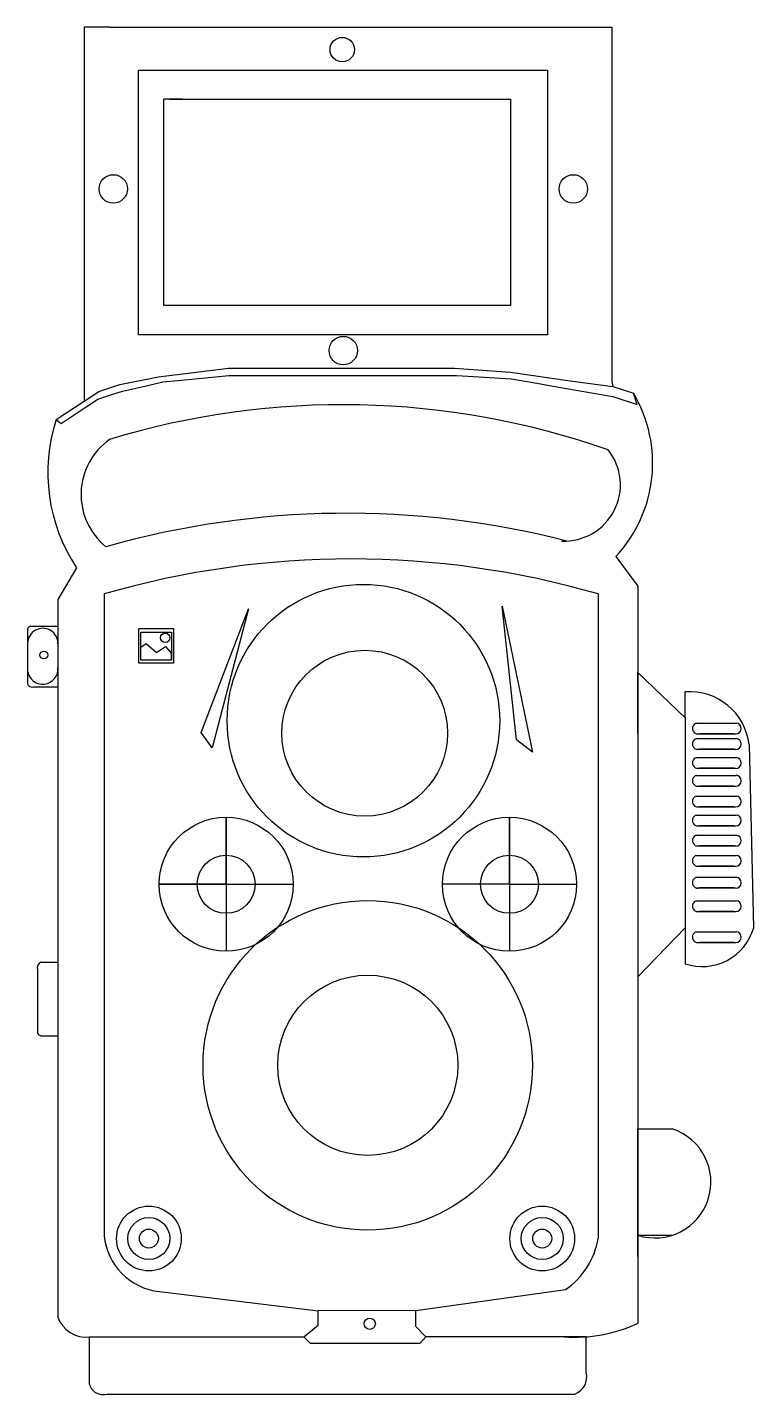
# Model space of a CAD drawing. Header units: millimetres. Extents: x 4193 to 6038, y 351 to 3823.
import ezdxf

# ---------------------------------------------------------------- set-up
doc = ezdxf.new("R2010")
doc.units = ezdxf.units.MM

msp = doc.modelspace()

# ---------------------------------------------------------------- linework, layer by layer
for p, q in [((4401.8, 3822.9), (4337.4, 3822.9)), ((4337.4, 3822.9), (4337.4, 2908.6)), ((4401.8, 3822.9), (5678.3, 3822.9)), ((5678.3, 3822.9), (5678.3, 2923.4)), ((4475.9, 3042.4), (4475.9, 3714.5)), ((4475.9, 3714.5), (4555, 3714.5)), ((4555, 3714.5), (5514.9, 3714.5)), ((5514.9, 3714.5), (5514.9, 3042.4)), ((4540.2, 3116.5), (4540.2, 3640.4)), ((4586.8, 3640.4), (4540.2, 3640.4)), ((4555, 3640.4), (5420.9, 3640.4)), ((4555, 3640.4), (4586.8, 3640.4)), ((5420.9, 3640.4), (5420.9, 3116.5)), ((5420.9, 3116.5), (4540.2, 3116.5)), ((5514.9, 3042.4), (4475.9, 3042.4)), ((4526.7, 2935.4), (4704.6, 2957.4)), ((4704.6, 2957.4), (5278.2, 2957.4)), ((5278.2, 2957.4), (5420.7, 2947.3)), ((4428.1, 2915.7), (4526.7, 2935.4)), ((4506.1, 2915.4), (4537.4, 2922.7)), ((4537.4, 2922.7), (4575.8, 2926.4)), ((4575.8, 2926.4), (4610.9, 2929.8)), ((4610.9, 2929.8), (4705.3, 2938.8)), ((4705.3, 2938.8), (5220.9, 2938.8)), ((5220.9, 2938.8), (5283.6, 2938.8)), ((5283.6, 2938.8), (5327, 2936.2)), ((5327, 2936.2), (5421.9, 2930.5)), ((5420.7, 2947.3), (5572.5, 2925.8)), ((5421.9, 2930.5), (5472.8, 2921.7)), ((5472.8, 2921.7), (5543.2, 2909.4)), ((5572.5, 2925.8), (5680.7, 2910.6)), ((5678.3, 2923.4), (5678.3, 2923.4)), ((5678.3, 2923.4), (5680.7, 2910.6)), ((4337.4, 2908.6), (4337.4, 2873.6)), ((4337.4, 2873.6), (4374.8, 2898.1)), ((4372, 2878.7), (4408.3, 2890.4)), ((4374.8, 2898.1), (4428.1, 2915.7)), ((4408.3, 2890.4), (4435.2, 2899)), ((4435.2, 2899), (4473.1, 2907.8)), ((4473.1, 2907.8), (4506.1, 2915.4)), ((5543.2, 2909.4), (5680.8, 2885.5)), ((5680.7, 2910.6), (5732.9, 2894.4)), ((5680.8, 2885.5), (5742.4, 2865.5)), ((5742.4, 2865.5), (5732.9, 2894.4)), ((4266.7, 2827.1), (4337.4, 2873.6)), ((4309.7, 2837.2), (4338.1, 2856.1)), ((4338.1, 2856.1), (4372, 2878.7)), ((4266.7, 2827.1), (4279.2, 2816.9)), ((4279.2, 2816.9), (4309.7, 2837.2)), ((5688.2, 2479), (5743.7, 2404)), ((4318.5, 2450.4), (4271.1, 2370.2)), ((5743.7, 2404), (5743.7, 2029.8)), ((4271.1, 2370.2), (4271.1, 1913.4)), ((4388.3, 2384.3), (4388.3, 2034.7)), ((5643, 2384.3), (5643, 1596.5)), ((4634.6, 2032.3), (4754.8, 2346.6)), ((4754.8, 2346.6), (4662.7, 1994)), ((5399.7, 2353.6), (5476.5, 1983)), ((5435.6, 2013.7), (5399.7, 2353.6)), ((4201.8, 2302.6), (4271.1, 2302.6)), ((4476.3, 2209), (4476.3, 2296.3)), ((4476.3, 2296.3), (4479.9, 2296.3)), ((4479.9, 2296.3), (4565, 2296.3)), ((4565, 2296.3), (4565, 2209)), ((4193.9, 2288.3), (4193.9, 2259.2)), ((4193.9, 2259.2), (4193.9, 2163.4)), ((4193.9, 2259.2), (4193.9, 2189.8)), ((4482, 2216.3), (4482, 2287)), ((4482, 2287), (4484, 2287)), ((4482, 2249.5), (4495, 2258.3)), ((4484, 2287), (4559.3, 2287)), ((4495, 2258.3), (4521.7, 2235.7)), ((4559.3, 2287), (4559.3, 2216.3)), ((4482, 2216.3), (4482, 2249.5)), ((4521.7, 2235.7), (4544, 2251.3)), ((4544, 2251.3), (4559.3, 2233)), ((4559.3, 2216.3), (4559.3, 2233)), ((4565, 2209), (4476.3, 2209)), ((4559.3, 2216.3), (4482, 2216.3)), ((5743.7, 2029.8), (5743.7, 2184.9)), ((5743.7, 2184.9), (5743.7, 1412.6)), ((5743.7, 2184.9), (5864.3, 2069.9)), ((4209.3, 2148.6), (4271.1, 2148.6)), ((5864.3, 2069.9), (5864.3, 2135.6)), ((5864.3, 2069.9), (5864.3, 1537)), ((5893.3, 2056.3), (5993.5, 2056.3)), ((4388.3, 2034.7), (4388.3, 1415.8)), ((4662.7, 1994), (4634.6, 2032.3)), ((5476.5, 1983), (5435.6, 2013.7)), ((5743.7, 2029.8), (5743.7, 1361.7)), ((5892.9, 2029.2), (5987.6, 2029.2)), ((5893.3, 2017.2), (5993.5, 2017.2)), ((5987.6, 2029.2), (5900.5, 2029.2)), ((5987.6, 2029.2), (5987.6, 2029.2)), ((5987.6, 2029.2), (5992.6, 2029.2)), ((5892.9, 1990.1), (5987.6, 1990.1)), ((5987.6, 1990.1), (5900.5, 1990.1)), ((5987.6, 1990.1), (5987.6, 1990.1)), ((5987.6, 1990.1), (5992.6, 1990.1)), ((6026.5, 2001.8), (6038.2, 1537)), ((5893.3, 1969), (5993.5, 1969)), ((4271.1, 1913.4), (4271.1, 1415.1)), ((5892.9, 1941.9), (5987.6, 1941.9)), ((5893.3, 1923.8), (5993.5, 1923.8)), ((5987.6, 1941.9), (5900.5, 1941.9)), ((5987.6, 1941.9), (5987.6, 1941.9)), ((5987.6, 1941.9), (5992.6, 1941.9)), ((5892.9, 1896.7), (5987.6, 1896.7)), ((5987.6, 1896.7), (5900.5, 1896.7)), ((5987.6, 1896.7), (5987.6, 1896.7)), ((5987.6, 1896.7), (5992.6, 1896.7)), ((5892.9, 1844), (5987.6, 1844)), ((5893.3, 1871.1), (5993.5, 1871.1)), ((5987.6, 1844), (5900.5, 1844)), ((5987.6, 1844), (5987.6, 1844)), ((5987.6, 1844), (5992.6, 1844)), ((4698.3, 1647.2), (4698.3, 1817.4)), ((4698.3, 1817.4), (4698.3, 1477)), ((5418, 1647.2), (5418, 1817.4)), ((5418, 1817.4), (5418, 1477)), ((5893.3, 1822.9), (5993.5, 1822.9)), ((5892.9, 1795.8), (5987.6, 1795.8)), ((5893.3, 1771.8), (5993.5, 1771.8)), ((5987.6, 1795.8), (5900.5, 1795.8)), ((5987.6, 1795.8), (5987.6, 1795.8)), ((5987.6, 1795.8), (5992.6, 1795.8)), ((5892.9, 1744.7), (5987.6, 1744.7)), ((5987.6, 1744.7), (5900.5, 1744.7)), ((5987.6, 1744.7), (5987.6, 1744.7)), ((5987.6, 1744.7), (5992.6, 1744.7)), ((5893.3, 1720.6), (5993.5, 1720.6)), ((5892.9, 1693.5), (5987.6, 1693.5)), ((5987.6, 1693.5), (5900.5, 1693.5)), ((5987.6, 1693.5), (5987.6, 1693.5)), ((5987.6, 1693.5), (5992.6, 1693.5)), ((4698.3, 1647.2), (4528.1, 1647.2)), ((4528.1, 1647.2), (4868.5, 1647.2)), ((5418, 1647.2), (5247.8, 1647.2)), ((5418, 1647.2), (5418, 1647.2)), ((5418, 1647.2), (5418, 1647.2)), ((5418, 1647.2), (5418, 1647.2)), ((5418, 1647.2), (5588.1, 1647.2)), ((5418, 1647.2), (5418, 1647.2)), ((5418, 1647.2), (5418, 1647.2)), ((5418, 1647.2), (5418, 1647.2)), ((5418, 1647.2), (5418, 1647.2)), ((5418, 1647.2), (5418, 1647.2)), ((5892.9, 1637.8), (5987.6, 1637.8)), ((5893.3, 1664.9), (5993.5, 1664.9)), ((5987.6, 1637.8), (5900.5, 1637.8)), ((5987.6, 1637.8), (5987.6, 1637.8)), ((5987.6, 1637.8), (5992.6, 1637.8)), ((5893.3, 1605.2), (5993.5, 1605.2)), ((5643, 1596.5), (5643, 748.3)), ((5892.9, 1578.1), (5987.6, 1578.1)), ((5987.6, 1578.1), (5900.5, 1578.1)), ((5987.6, 1578.1), (5987.6, 1578.1)), ((5987.6, 1578.1), (5992.6, 1578.1)), ((5864.3, 1537), (5743.7, 1412.6)), ((5864.3, 1537), (5864.3, 1445.5)), ((5892.9, 1499.6), (5987.6, 1499.6)), ((5893.3, 1526.7), (5993.5, 1526.7)), ((5987.6, 1499.6), (5900.5, 1499.6)), ((5987.6, 1499.6), (5987.6, 1499.6)), ((5987.6, 1499.6), (5992.6, 1499.6)), ((4218.8, 1430.2), (4218.8, 1270.9)), ((4227.8, 1449.8), (4271.1, 1449.8)), ((4271.1, 1415.1), (4271.1, 797)), ((4388.3, 1415.8), (4388.3, 820)), ((5743.7, 1361.7), (5743.7, 702.3)), ((4232.6, 1262.8), (4271.1, 1262.8)), ((5743.7, 756.2), (5743.7, 1026.2)), ((5743.7, 1026.2), (5831.5, 1026.2)), ((4388.3, 820), (4388.3, 755.3)), ((4271.1, 797), (4271.1, 548.5)), ((5743.7, 702.3), (5743.7, 756.2)), ((5743.7, 756.2), (5831.5, 756.2)), ((5743.7, 702.3), (5743.7, 532.5)), ((4528.7, 613.3), (4932.2, 563.9)), ((5179.9, 564.7), (5560.4, 618.5)), ((5179.9, 564.7), (4932.2, 563.9)), ((4932.2, 527.5), (4932.2, 563.9)), ((5179.9, 524.3), (5179.9, 564.7)), ((4895.7, 497.9), (4932.2, 527.5)), ((5205.9, 498.4), (5179.9, 524.3)), ((4350.5, 497.9), (4895.7, 497.9)), ((4350.5, 497.9), (4350.5, 378.8)), ((4895.7, 497.9), (4895.7, 497.9)), ((4895.7, 497.9), (4911.5, 482.4)), ((5191.4, 482.4), (5205.9, 498.4)), ((5612.8, 498.4), (5205.9, 498.4)), ((5612.8, 479.7), (5612.8, 498.4)), ((4911.5, 482.4), (5191.4, 482.4)), ((5612.8, 407.6), (5612.8, 479.7)), ((4396.5, 352.8), (4826.4, 352.8)), ((4826.4, 352.8), (5246.3, 352.8)), ((5246.3, 352.8), (5563.7, 352.8)), ((5563.7, 352.8), (5583.9, 352.8))]:
    msp.add_line(p, q)
for centre, radius in [((4993.2, 3766.4), 31), ((4411.6, 3412.7), 36.1), ((5580, 3412.7), 36.1), ((4995.8, 3002.2), 36.1), ((5047, 2062.6), 346.1), ((4543.8, 2273.2), 11.9), ((4235.3, 2229.3), 9.82), ((5050.3, 2030.8), 210.5), ((4698.3, 1647.2), 170.2), ((5418, 1647.2), 170.2), ((4698.3, 1647.2), 73.7), ((5418, 1647.2), 73.7), ((5058, 1187.6), 418.4), ((5058, 1187.6), 228.8), ((4502.1, 747.8), 82.2), ((4502.1, 747.8), 53.4), ((5501.2, 747.8), 82.2), ((5501.2, 747.8), 53.4), ((4502.1, 747.8), 24.1), ((5501.2, 747.8), 24.1), ((5063.1, 531.5), 14.4)]:
    msp.add_circle(centre, radius)
for centre, radius, start, end in [((5433.3, 2716.5), 348.4, 317.0299, 30.7083), ((4995, 829.7), 2035.1, 70.6662, 106.9321), ((4680.9, 2692.1), 435.6, 161.9553, 213.7045), ((4500.2, 2636.9), 170.5, 125.0419, 231.0421), ((5557.1, 2661.2), 142.6, 267.3291, 38.4892), ((5005.1, 336.3), 2252.8, 75.6416, 105.7659), ((5015.7, 214.2), 2259, 73.8761, 106.1239), ((4204.5, 2291.8), 11.2, 103.9088, 197.9253), ((4232.5, 2258.5), 38.6, 358.9591, 178.9591), ((4232.5, 2193.9), 38.8, 186.035, 6.035), ((4205.3, 2159.8), 11.9, 162.6302, 289.4467), ((5876.1, 1984.7), 151.4, 6.4943, 94.452), ((5896.7, 2042.7), 14, 104.1591, 285.8283), ((5993, 2042.6), 13.8, 268.2759, 88.2759), ((5896.7, 2003.6), 14, 104.1591, 285.8283), ((5993, 2003.4), 13.8, 268.2759, 88.2759), ((5896.7, 1955.4), 14, 104.1591, 285.8283), ((5993, 1955.2), 13.8, 268.2759, 88.2759), ((5896.7, 1910.2), 14, 104.1591, 285.8283), ((5993, 1910.1), 13.8, 268.2759, 88.2759), ((5896.7, 1857.5), 14, 104.1591, 285.8283), ((5993, 1857.4), 13.8, 268.2759, 88.2759), ((5896.7, 1809.3), 14, 104.1591, 285.8283), ((5993, 1809.2), 13.8, 268.2759, 88.2759), ((5896.7, 1758.2), 14, 104.1591, 285.8283), ((5993, 1758), 13.8, 268.2759, 88.2759), ((5896.7, 1707), 14, 104.1591, 285.8283), ((5993, 1706.8), 13.8, 268.2759, 88.2759), ((5896.7, 1651.3), 14, 104.1591, 285.8283), ((5993, 1651.1), 13.8, 268.2759, 88.2759), ((5896.7, 1591.6), 14, 104.1591, 285.8283), ((5993, 1591.5), 13.8, 268.2759, 88.2759), ((5907.7, 1574.1), 135.7, 251.3641, 344.1617), ((5896.7, 1513.1), 14, 104.1591, 285.8283), ((5993, 1512.9), 13.8, 268.2759, 88.2759), ((4236, 1434.2), 17.6, 117.5712, 193.0244), ((4229.7, 1273.6), 11.2, 194.2609, 285.0655), ((5787.6, 891.2), 141.9, 251.9844, 71.9844), ((4545.9, 770.7), 158.4, 185.5933, 263.769), ((5452.8, 778.2), 192.5, 303.9619, 351.0713), ((4341.7, 571.7), 74.3, 198.1996, 276.7798), ((5584.7, 874.2), 376.9, 265.7305, 294.9498), ((5568.3, 396.1), 46, 289.907, 14.5209), ((4386.4, 388.6), 37.2, 195.3585, 285.7588)]:
    msp.add_arc(centre, radius, start, end)

doc.saveas('drawing.dxf')
